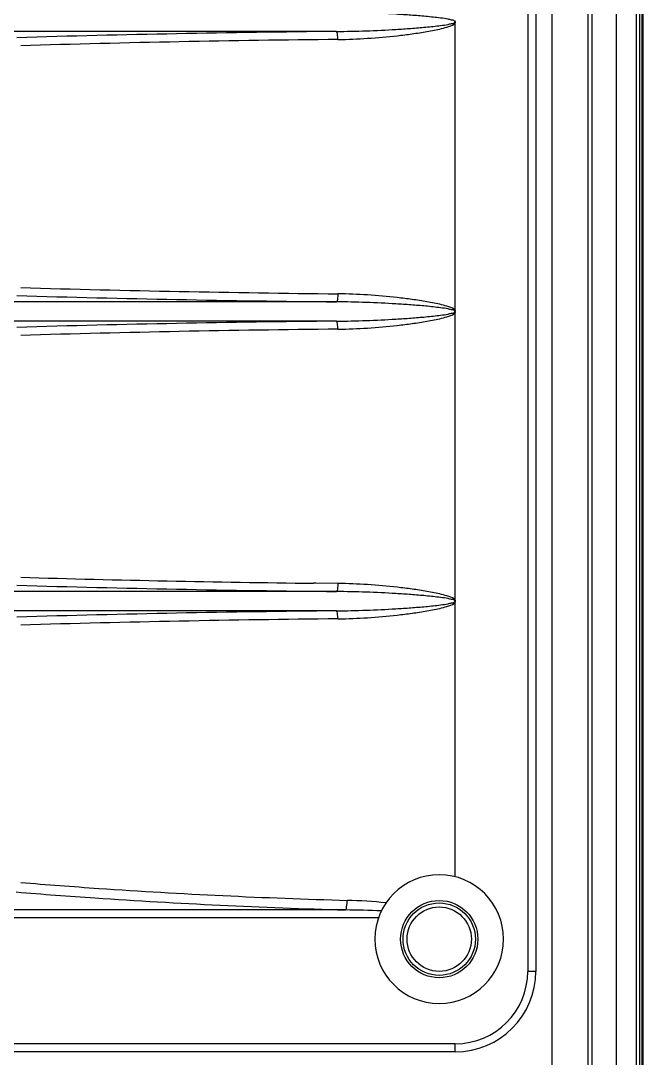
# Model space of a CAD drawing. Header units: millimetres. Extents: x 208114 to 212367, y 170574 to 176275.
# Drawn here: x 208852.2 to 208890.9, y 175308.3 to 175372.8 of the extents above; entities that cross this region are included whole.
import ezdxf

# ---------------------------------------------------------------- set-up
doc = ezdxf.new("R2010")
doc.units = ezdxf.units.MM
doc.header["$LTSCALE"] = 10

msp = doc.modelspace()

# ---------------------------------------------------------------- linework, layer by layer
for p, q in [((208887.447, 175183.292), (208887.447, 175432.492)), ((208887.678, 175432.692), (208887.678, 174469.292)), ((208889.211, 174469.292), (208889.211, 175432.692)), ((208890.45, 174469.292), (208890.45, 175432.692)), ((208890.664, 174469.292), (208890.664, 175432.692)), ((208890.805, 174469.292), (208890.805, 175432.692)), ((208890.872, 174469.292), (208890.872, 175432.692)), ((208883.697, 175413.692), (208883.697, 175313.692)), ((208884.197, 175413.692), (208884.197, 175313.692)), ((208885.197, 175413.692), (208885.197, 175202.047)), ((208879.197, 175354.758), (208879.197, 175372.626)), ((208871.807, 175372.093), (208790.588, 175372.093)), ((208871.807, 175355.291), (208790.588, 175355.291)), ((208879.197, 175336.758), (208879.197, 175354.626)), ((208871.807, 175354.093), (208790.588, 175354.093)), ((208870.522, 175337.806), (208870.386, 175337.808)), ((208871.902, 175337.79), (208870.522, 175337.806)), ((208871.807, 175337.291), (208790.588, 175337.291)), ((208879.197, 175319.565), (208879.197, 175336.626)), ((208871.807, 175336.093), (208790.588, 175336.093)), ((208874.422, 175317.014), (208787.972, 175317.014)), ((208872.371, 175317.508), (208790.023, 175317.508)), ((208884.197, 175313.692), (208883.697, 175313.692)), ((208879.197, 175309.192), (208783.197, 175309.192)), ((208879.197, 175308.692), (208879.197, 175309.192)), ((208879.197, 175308.692), (208783.197, 175308.692))]:
    msp.add_line(p, q)
for points in [[(208879.197, 175372.758), (208879.196, 175372.738), (208879.192, 175372.721), (208879.185, 175372.706), (208879.175, 175372.692)], [(208879.175, 175372.692), (208879.185, 175372.678), (208879.192, 175372.662), (208879.196, 175372.645), (208879.197, 175372.626)], [(208879.197, 175354.758), (208879.196, 175354.739), (208879.192, 175354.722), (208879.185, 175354.706), (208879.175, 175354.692)], [(208879.175, 175354.692), (208879.185, 175354.678), (208879.192, 175354.663), (208879.196, 175354.645), (208879.197, 175354.626)], [(208879.197, 175336.758), (208879.196, 175336.739), (208879.192, 175336.722), (208879.185, 175336.706), (208879.175, 175336.692)], [(208879.175, 175336.692), (208879.185, 175336.678), (208879.192, 175336.663), (208879.196, 175336.645), (208879.197, 175336.626)]]:
    msp.add_lwpolyline(points)
for radius in [2.4, 2.25, 2]:
    msp.add_circle((208878.197, 175315.692), radius)
for centre, radius, start, end in [((208882.375, 174321.055), 1051.091, 90.57612, 91.658041), ((208882.397, 174335.195), 1036.452, 90.580178, 91.669711), ((208883.478, 176462.88), 1107.65, 268.369583, 269.396257), ((208883.492, 176447.949), 1092.22, 268.358105, 269.392005), ((208882.375, 174303.055), 1051.091, 90.57612, 91.658041), ((208882.397, 174317.195), 1036.452, 90.580178, 91.669711), ((208883.478, 176444.88), 1107.65, 268.369583, 269.396257), ((208883.22, 176417.146), 1079.415, 268.353058, 269.318771), ((208882.375, 174285.055), 1051.091, 90.57612, 91.658041), ((208882.397, 174299.195), 1036.452, 90.580178, 91.669711), ((208878.197, 175315.692), 4, 90, 270), ((208878.197, 175315.692), 4, 270, 90), ((208871.335, 175280.593), 37.526, 84.55676, 88.25022), ((208871.234, 175234.524), 82.991, 87.67378, 89.21508), ((208879.197, 175313.692), 5, 270, 0), ((208879.197, 175313.692), 4.5, 270, 0)]:
    msp.add_arc(centre, radius, start, end)
for points, knots in [([(208879.175, 175372.692), (208879.174, 175372.771), (208878.945, 175372.796), (208878.683, 175372.875), (208878.281, 175372.922), (208877.826, 175372.979), (208877.207, 175373.04), (208876.437, 175373.103), (208875.202, 175373.186), (208873.659, 175373.26), (208872.424, 175373.287), (208871.807, 175373.291)], [0, 0, 0, 0, 0.031762, 0.062042, 0.124952, 0.187581, 0.250181, 0.375332, 0.500421, 0.750379, 1, 1, 1, 1]), ([(208871.807, 175372.093), (208872.424, 175372.096), (208873.659, 175372.124), (208875.202, 175372.198), (208876.437, 175372.281), (208877.207, 175372.344), (208877.826, 175372.405), (208878.281, 175372.462), (208878.683, 175372.509), (208878.944, 175372.588), (208879.176, 175372.613), (208879.175, 175372.692)], [0, 0, 0, 0, 0.249619, 0.499575, 0.624663, 0.749814, 0.812411, 0.875025, 0.937829, 0.968235, 1, 1, 1, 1]), ([(208871.902, 175371.594), (208872.517, 175371.6), (208873.749, 175371.652), (208875.284, 175371.788), (208876.514, 175371.939), (208877.43, 175372.081), (208878.203, 175372.224), (208878.781, 175372.397), (208879.111, 175372.498), (208879.197, 175372.626)], [0, 0, 0, 0, 0.248626, 0.498371, 0.623614, 0.749066, 0.874696, 0.937598, 1, 1, 1, 1]), ([(208871.902, 175371.594), (208871.901, 175371.709), (208871.877, 175371.85), (208871.861, 175372.078), (208871.807, 175372.093)], [0, 0, 0, 0, 0.671695, 1, 1, 1, 1]), ([(208871.902, 175355.79), (208871.901, 175355.675), (208871.877, 175355.534), (208871.861, 175355.306), (208871.807, 175355.291)], [0, 0, 0, 0, 0.671695, 1, 1, 1, 1]), ([(208879.197, 175354.758), (208879.111, 175354.885), (208878.782, 175354.987), (208878.203, 175355.16), (208877.43, 175355.303), (208876.514, 175355.445), (208875.285, 175355.596), (208873.749, 175355.732), (208872.517, 175355.784), (208871.902, 175355.79)], [0, 0, 0, 0, 0.062378, 0.125274, 0.250909, 0.376366, 0.501612, 0.751366, 1, 1, 1, 1]), ([(208879.175, 175354.692), (208879.175, 175354.77), (208878.945, 175354.796), (208878.683, 175354.875), (208878.281, 175354.922), (208877.825, 175354.979), (208877.207, 175355.04), (208876.437, 175355.103), (208875.202, 175355.186), (208873.659, 175355.26), (208872.424, 175355.287), (208871.807, 175355.291)], [0, 0, 0, 0, 0.031739, 0.062098, 0.125005, 0.18763, 0.250225, 0.375369, 0.500451, 0.750393, 1, 1, 1, 1]), ([(208871.807, 175354.093), (208872.424, 175354.096), (208873.659, 175354.124), (208875.202, 175354.198), (208876.437, 175354.281), (208877.207, 175354.344), (208877.826, 175354.405), (208878.281, 175354.462), (208878.683, 175354.509), (208878.944, 175354.588), (208879.175, 175354.613), (208879.175, 175354.692)], [0, 0, 0, 0, 0.249618, 0.499573, 0.624661, 0.74981, 0.812407, 0.875021, 0.937824, 0.968242, 1, 1, 1, 1]), ([(208871.902, 175353.594), (208872.517, 175353.6), (208873.749, 175353.652), (208875.284, 175353.788), (208876.514, 175353.939), (208877.43, 175354.081), (208878.203, 175354.224), (208878.781, 175354.397), (208879.111, 175354.498), (208879.197, 175354.626)], [0, 0, 0, 0, 0.248624, 0.498369, 0.623611, 0.749063, 0.874693, 0.937594, 1, 1, 1, 1]), ([(208871.902, 175353.594), (208871.901, 175353.709), (208871.877, 175353.85), (208871.861, 175354.078), (208871.807, 175354.093)], [0, 0, 0, 0, 0.671695, 1, 1, 1, 1]), ([(208871.902, 175337.79), (208871.901, 175337.675), (208871.877, 175337.534), (208871.861, 175337.306), (208871.807, 175337.291)], [0, 0, 0, 0, 0.671695, 1, 1, 1, 1]), ([(208879.197, 175336.758), (208879.111, 175336.885), (208878.782, 175336.987), (208878.203, 175337.16), (208877.43, 175337.303), (208876.514, 175337.445), (208875.285, 175337.596), (208873.749, 175337.732), (208872.517, 175337.784), (208871.902, 175337.79)], [0, 0, 0, 0, 0.062378, 0.125274, 0.250909, 0.376366, 0.501612, 0.751366, 1, 1, 1, 1]), ([(208879.175, 175336.692), (208879.175, 175336.77), (208878.945, 175336.796), (208878.683, 175336.875), (208878.281, 175336.922), (208877.825, 175336.979), (208877.207, 175337.04), (208876.437, 175337.103), (208875.202, 175337.186), (208873.659, 175337.26), (208872.424, 175337.287), (208871.807, 175337.291)], [0, 0, 0, 0, 0.031739, 0.062098, 0.125005, 0.18763, 0.250225, 0.375369, 0.500451, 0.750393, 1, 1, 1, 1]), ([(208871.807, 175336.093), (208872.424, 175336.096), (208873.659, 175336.124), (208875.202, 175336.198), (208876.437, 175336.281), (208877.207, 175336.344), (208877.826, 175336.405), (208878.281, 175336.462), (208878.683, 175336.509), (208878.944, 175336.588), (208879.175, 175336.613), (208879.175, 175336.692)], [0, 0, 0, 0, 0.249618, 0.499573, 0.624661, 0.74981, 0.812407, 0.875021, 0.937824, 0.968242, 1, 1, 1, 1]), ([(208871.902, 175335.594), (208872.517, 175335.6), (208873.749, 175335.652), (208875.284, 175335.788), (208876.514, 175335.939), (208877.43, 175336.081), (208878.203, 175336.224), (208878.781, 175336.397), (208879.111, 175336.498), (208879.197, 175336.626)], [0, 0, 0, 0, 0.248624, 0.498369, 0.623611, 0.749063, 0.874693, 0.937594, 1, 1, 1, 1]), ([(208871.902, 175335.594), (208871.901, 175335.709), (208871.877, 175335.85), (208871.861, 175336.078), (208871.807, 175336.093)], [0, 0, 0, 0, 0.671695, 1, 1, 1, 1]), ([(208852.197, 175319.216), (208853.813, 175319.081), (208860.565, 175318.57), (208867.332, 175318.252), (208872.481, 175318.101)], [0, 0, 0, 0, 0.239412, 1, 1, 1, 1]), ([(208851.916, 175318.623), (208853.545, 175318.488), (208860.355, 175317.977), (208867.179, 175317.659), (208872.371, 175317.508)], [0, 0, 0, 0, 0.239411, 1, 1, 1, 1]), ([(208872.371, 175317.508), (208872.427, 175317.553), (208872.45, 175317.782), (208872.477, 175317.97), (208872.481, 175318.101)], [0, 0, 0, 0, 0.353666, 1, 1, 1, 1])]:
    msp.add_open_spline(points, degree=3, knots=knots)

doc.saveas('drawing.dxf')
